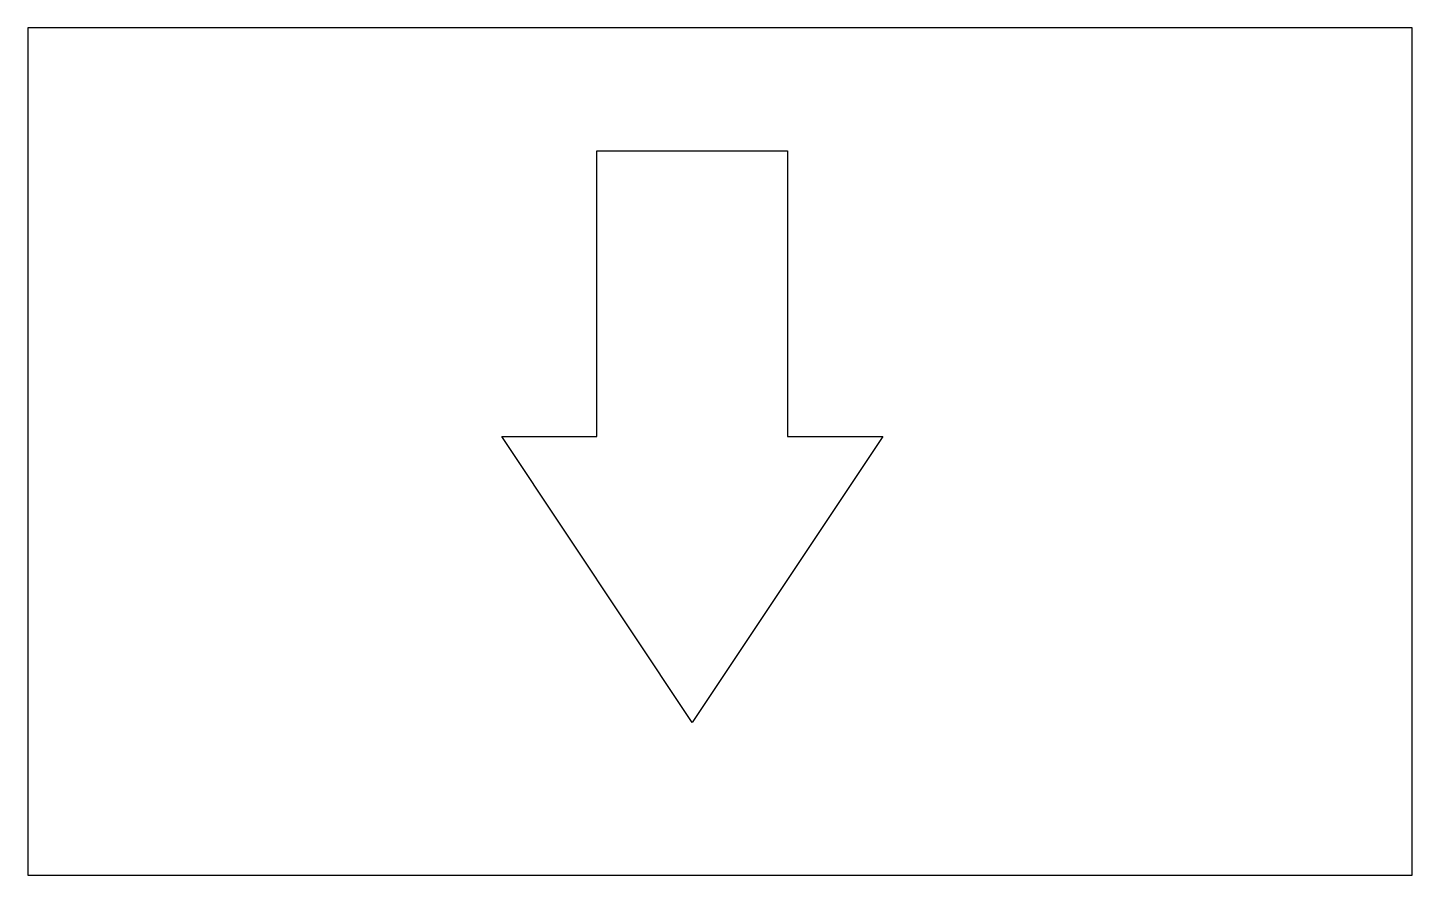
# Model space of a CAD drawing. Extents: x -727 to 727, y -445 to 445.
import ezdxf

# ---------------------------------------------------------------- set-up
doc = ezdxf.new("R2010")
doc.units = 0
doc.header["$MEASUREMENT"] = 0
doc.layers.get('0').update_dxf_attribs({"true_color": 0xffffff})

msp = doc.modelspace()

# ---------------------------------------------------------------- linework, layer by layer
at = {"linetype": 'Continuous'}
for p, q in [((726.660254, 444.820508), (-726.660254, 444.820508)), ((-726.660254, 444.820508), (-726.660254, -444.820509)), ((726.660254, -444.820508), (726.660254, 444.820508)), ((-726.660254, -444.820508), (726.660254, -444.820508))]:
    msp.add_line(p, q, dxfattribs=at)
for p, q in [((-129.144967, 15.700313), (-129.144967, 315.700313)), ((-129.144967, 315.700313), (70.855033, 315.700313)), ((70.855033, 315.700313), (70.855033, 15.700313)), ((-29.144967, -284.299687), (-229.144967, 15.700313)), ((-229.144967, 15.700313), (-129.144967, 15.700313)), ((170.855033, 15.700313), (-29.144967, -284.299687)), ((70.855033, 15.700313), (170.855033, 15.700313))]:
    msp.add_line(p, q)

doc.saveas('drawing.dxf')
